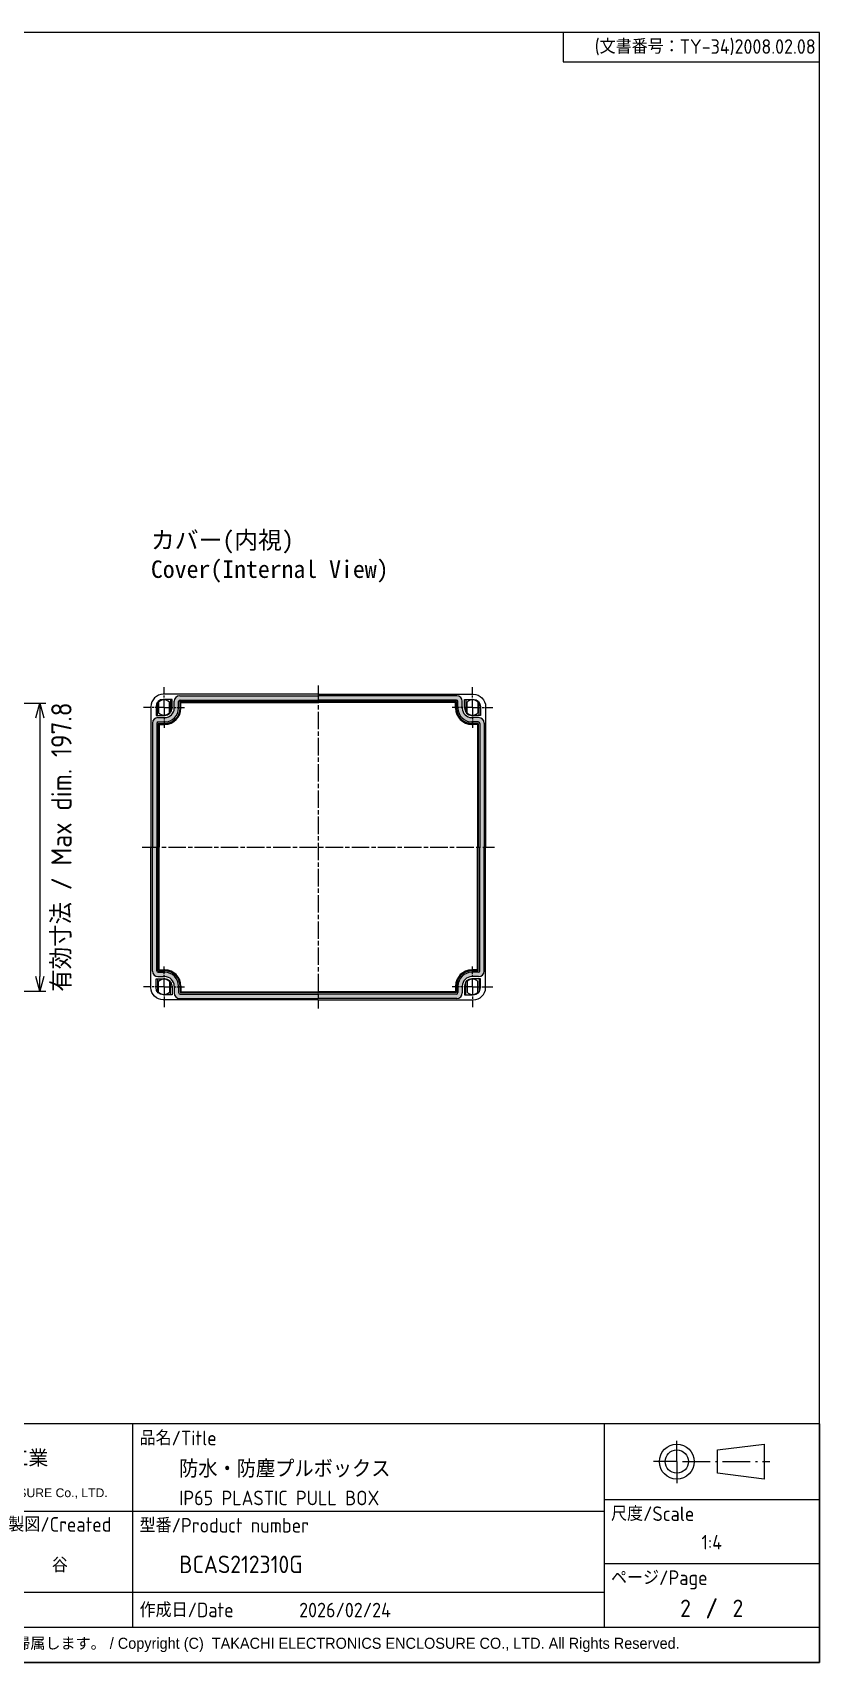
# Model space of a CAD drawing. Header units: millimetres. Extents: x 0 to 3249, y 0 to 1120.
# Drawn here: x 2708 to 3249, y 0 to 1120 of the extents above; entities that cross this region are included whole.
import ezdxf
from ezdxf.enums import TextEntityAlignment as Align

# ---------------------------------------------------------------- set-up
doc = ezdxf.new("R2010")
doc.units = ezdxf.units.MM
for name, pattern in [('AM_ISO08W050', [18, 12, -1.5, 3, -1.5]), ('AM_ISO08W050x2', [9, 6, -0.75, 1.5, -0.75]), ('gen7a', [6.875, 4.75, -0.875, 0.375, -0.875])]:
    doc.linetypes.add(name, pattern=pattern)
doc.layers.add('7A', color=4, linetype='gen7a')
doc.layers.add('RAHM2', color=1, linetype='Continuous')
for name, color, linetype, lineweight in [('AM_5', 3, 'Continuous', 25), ('AM_7', 4, 'AM_ISO08W050', 25), ('AM_8', 1, 'Continuous', 25), ('ｶﾞｽｹｯﾄ', 5, 'Continuous', 25), ('ﾄｯﾌﾟｶﾊﾞｰ', 7, 'Continuous', 25)]:
    doc.layers.add(name, color=color, linetype=linetype, lineweight=lineweight)
doc.styles.get("Standard").update_dxf_attribs({"font": 'ISOCP.SHX', "bigfont": 'EXTFONT.SHX'})
doc.dimstyles.new('AM_ISO$0', dxfattribs={"dimtxt": 3.5, "dimasz": 2.5, "dimexe": 1, "dimexo": 1, "dimgap": 1.5, "dimtad": 1, "dimdsep": 46, "dimtxsty": 'STANDARD', "dimblk": 'OPEN30', "dimcen": 0, "dimclrd": 3, "dimclre": 3, "dimclrt": 2, "dimadec": 0, "dimazin": 2, "dimtp": 0.1, "dimtm": 0.1, "dimtfac": 0.71, "dimtmove": 0, "dimatfit": 3, "dimldrblk": 'OPEN30', "dimfxl": 1, "dimlwd": -1, "dimlwe": -1, "dimarcsym": 0})

# ---------------------------------------------------------------- blocks, each defined once
blk = doc.blocks.new('_Open30')
at = {"color": 0, "linetype": 'ByBlock', "lineweight": -2}
for p, q in [((-1, 0.27), (0, 0)), ((0, 0), (-1, -0.27)), ((0, 0), (-1, 0))]:
    blk.add_line(p, q, dxfattribs=at)
blk = doc.blocks.new('*D71')
at = {"layer": 'AM_5', "color": 3}
for p, q in [((2629.3, 659.2), (2717.3, 659.2)), ((2713.3, 649.2), (2713.3, 471.3)), ((2629.3, 461.3), (2717.3, 461.3))]:
    blk.add_line(p, q, dxfattribs=at)
at = {"layer": 'Defpoints', "color": 0}
for p in [(2625.3, 659.2), (2625.3, 461.3), (2713.3, 461.3)]:
    blk.add_point(p, dxfattribs=at)
at = {"layer": 'AM_5', "color": 3, "xscale": 10, "yscale": 10, "zscale": 10}
for p, rotation in [((2713.3, 659.2), 90), ((2713.3, 461.3), 270)]:
    blk.add_blockref('_Open30', p, dxfattribs=dict(at, rotation=rotation))
at = {"layer": 'AM_5', "color": 2, "insert": (2728.1, 560.3), "char_height": 14, "attachment_point": 5, "rotation": 90}
blk.add_mtext('有効寸法 / Max dim. 197.8', dxfattribs=at)
blk = doc.blocks.new('TK-A3')
for p, q in [((359, 280), (359, 275)), ((359, 275), (403, 275))]:
    blk.add_line(p, q)
blk.add_lwpolyline([(0, 0), (403, 0), (403, 280), (0, 280)], close=True)
at = {"insert": (402.36, 276.11), "char_height": 2.5, "width": 43.0784, "attachment_point": 9}
blk.add_mtext('(文書番号：TY-34)2008.02.08', dxfattribs=at)
blk = doc.blocks.new('A$C0FAF06CF')
at = {"layer": 'AM_8'}
h = blk.add_hatch(color=1, dxfattribs=at)
edge = h.paths.add_edge_path()
edge.add_line((-8.01, -2.41), (8.01, -2.41))
edge.add_arc((8.01, -1.77), 0.638, 270, 360)
edge.add_line((8.65, -1.77), (8.65, 1.77))
edge.add_arc((8.01, 1.77), 0.638, 0, 90)
edge.add_line((8.01, 2.41), (-8.01, 2.41))
edge.add_arc((-8.01, 1.77), 0.638, 90, 180)
edge.add_line((-8.65, 1.77), (-8.65, -1.77))
edge.add_arc((-8.01, -1.77), 0.638, 180, 270)
edge = h.paths.add_edge_path(flags=16)
edge.add_line((-7.47, 2.09), (7.47, 2.09))
edge.add_arc((7.47, 1.55), 0.542, 0, 90, ccw=False)
edge.add_line((8.01, 1.55), (8.01, -1.55))
edge.add_arc((7.47, -1.55), 0.542, 270, 360, ccw=False)
edge.add_line((7.47, -2.09), (-7.47, -2.09))
edge.add_arc((-7.47, -1.55), 0.542, 180, 270, ccw=False)
edge.add_line((-8.01, -1.55), (-8.01, 1.55))
edge.add_arc((-7.47, 1.55), 0.542, 90, 180, ccw=False)
for points in [[(-5.45, 0.59), (-5.45, 1.04), (-7.53, 1.04), (-7.53, 0.59), (-6.76, 0.59), (-6.76, -1.22), (-6.23, -1.22), (-6.23, 0.59)], [(-3.15, 1.04), (-3.15, -1.22), (-2.67, -1.22), (-2.67, -0.62), (-2.19, -0.1), (-1.52, -1.22), (-0.96, -1.22), (-1.85, 0.27), (-1.14, 1.04), (-1.79, 1.04), (-2.67, 0.09), (-2.67, 1.04)], [(4.3, 1.04), (4.3, -1.22), (4.78, -1.22), (4.78, -0.32), (5.83, -0.32), (5.83, -1.22), (6.3, -1.22), (6.3, 1.04), (5.83, 1.04), (5.83, 0.13), (4.78, 0.13), (4.78, 1.04)], [(7.28, -1.22), (7.28, 1.04), (6.81, 1.04), (6.81, -1.22)]]:
    blk.add_hatch(color=1, dxfattribs=at).paths.add_polyline_path(points)
h = blk.add_hatch(color=1, dxfattribs=at)
h.paths.add_polyline_path([(-5.26, -1.22), (-5.08, -0.73), (-4.16, -0.73), (-3.98, -1.22), (-3.42, -1.22), (-4.25, 1.04), (-4.99, 1.04), (-5.82, -1.22)])
h.paths.add_polyline_path([(-4.33, -0.27), (-4.91, -0.27), (-4.62, 0.52)], flags=16)
h = blk.add_hatch(color=1, dxfattribs=at)
h.paths.add_polyline_path([(-0.2, -1.22), (-0.02, -0.73), (0.91, -0.73), (1.09, -1.22), (1.65, -1.22), (0.82, 1.04), (0.07, 1.04), (-0.76, -1.22)])
h.paths.add_polyline_path([(0.74, -0.27), (0.16, -0.27), (0.45, 0.52)], flags=16)
h = blk.add_hatch(color=1, dxfattribs=at)
edge = h.paths.add_edge_path()
edge.add_ellipse((2.88, -0.09), major_axis=(0, 0.727), ratio=0.867347, start_angle=308.5505, end_angle=246.582)
edge.add_line((3.47, -0.35), (3.94, -0.55))
edge.add_arc((2.88, -0.09), 1.16, 38.5505, 336.582, ccw=False)
edge.add_line((3.78, 0.63), (3.4, 0.32))
blk = doc.blocks.new('TK-仕様書(和英併記)_221115')
for p, q in [((0, 41), (-193, 41)), ((-193, 41), (-193, 0)), ((-118, 41), (-118, 6)), ((-37, 41), (-37, 6)), ((0, 41), (0, 0)), ((-17.5, 36.5), (-9.5, 37.5)), ((-17.5, 32.5), (-17.5, 36.5)), ((-9.5, 37.5), (-9.5, 31.5)), ((-9.5, 31.5), (-17.5, 32.5)), ((-193, 26), (-37, 26)), ((-168, 26), (-168, 12)), ((-143, 26), (-143, 12)), ((-37, 28), (0, 28)), ((-37, 17), (0, 17)), ((-37, 12), (-193, 12)), ((0, 6), (-193, 6)), ((0, 0), (-193, 0))]:
    blk.add_line(p, q)
for radius in [3, 2]:
    blk.add_circle((-24.5, 34.5), radius)
at = {"layer": '7A'}
for p, q in [((-24.5, 34.5), (-24.5, 38.07)), ((-24.5, 34.5), (-28.5, 34.5)), ((-24.5, 34.5), (-24.5, 30.79)), ((-23.5, 34.5), (-8.5, 34.5))]:
    blk.add_line(p, q, dxfattribs=at)
at = {"xscale": 0.9599999999999999, "yscale": 0.9599999999999999, "zscale": 0.9599999999999999}
blk.add_blockref('A$C0FAF06CF', (-181.65, 34.69), dxfattribs=at)
at = {"attachment_point": 4}
for s, insert, char_height, width in [('{\\fMS PGothic|b0|i0|c128|p50;株式会社タカチ電機工業}', (-170, 35), 2.5, 45.8264), ('{\\fArial|b0|i0|c128|p34;TAKACHI ELECTRONICS ENCLOSURE Co., LTD.}', (-170, 29), 1.5, 47.8181)]:
    blk.add_mtext(s, dxfattribs=dict(at, insert=insert, char_height=char_height, width=width))
at = {"insert": (-190, 3), "char_height": 1.9, "attachment_point": 4}
blk.add_mtext_dynamic_manual_height_columns('{\\fMS PGothic|b0|i0|c128|p50;本図面の著作権は株式会社タカチ電機工業に帰属します。\\fMS PGothic|b0|i0|c0|p50; / Copyright (C)\\~ TAKACHI ELECTRONICS \\fMS PGothic|b0|i0|c128|p50;ENCLOSURE CO., LTD. All Rights Reserved.}', width=170.539, gutter_width=15, heights=[0], dxfattribs=at)
for tag, height, p in [('品名', 3, (-110, 33.25)), ('TITLE', 2.5, (-110, 28.25)), ('型番', 3, (-110, 16.84))]:
    blk.add_attdef(tag, text='', height=height).set_placement(p, align=Align.MIDDLE_LEFT)
for tag, height, p in [('GEN-TITLE-SCA', 2.5, (-18.5, 20.65)), ('承認', 2.5, (-180.72, 16.84)), ('検図', 2.5, (-155.5, 16.84)), ('製図', 2.5, (-130.5, 16.84)), ('部品サイズ', 2.5, (-155.5, 9)), ('GEN-TITLE-DAT', 2.5, (-81.5, 9)), ('ページNO.', 3, (-23, 9.29)), ('総ページ数', 3, (-14, 9.29))]:
    blk.add_attdef(tag, text='', height=height).set_placement(p, align=Align.MIDDLE)
at = {"layer": 'RAHM2', "char_height": 2.5}
for s, insert, width, attachment_point in [('品名/Title', (-116.8, 39.8), 90, 1), ('製図/Created', (-130.5, 24.96), 19.4456, 2), ('尺度/Scale', (-35.8, 26.8), 20, 1), ('承認/Approved', (-180.5, 24.8), 22.2154, 2), ('検図/Checked', (-155.5, 24.93), 19.8527, 2), ('型番/Product number', (-116.8, 24.8), 90, 1), ('ページ/Page', (-35.8, 15.8), 20, 1), ('作成日/Date', (-116.8, 9), 17.8487, 4)]:
    blk.add_mtext(s, dxfattribs=dict(at, insert=insert, width=width, attachment_point=attachment_point))
at = {"layer": 'RAHM2', "color": 0, "insert": (-18.5, 9.29), "char_height": 3.5, "width": 4.4699, "attachment_point": 5}
blk.add_mtext('/', dxfattribs=at)

msp = doc.modelspace()

# ---------------------------------------------------------------- hatches: boundary and pattern name
at = {"layer": 'ｶﾞｽｹｯﾄ'}
h = msp.add_hatch(color=256, dxfattribs=at)
edge = h.paths.add_edge_path()
edge.add_line((2805.6, 660.459), (2805.6, 655.759))
edge.add_arc((2799.1, 655.759), 6.5, 270, 360, ccw=False)
edge.add_line((2799.1, 649.259), (2794.4, 649.259))
edge.add_arc((2794.4, 645.459), 3.8, 90, 180)
edge.add_line((2790.6, 645.459), (2790.6, 475.059))
edge.add_arc((2794.4, 475.059), 3.8, 180, 270)
edge.add_line((2794.4, 471.259), (2799.1, 471.259))
edge.add_arc((2799.1, 464.759), 6.5, 0, 90, ccw=False)
edge.add_line((2805.6, 464.759), (2805.6, 460.059))
edge.add_arc((2809.4, 460.059), 3.8, 180, 270)
edge.add_line((2809.4, 456.259), (2999.8, 456.259))
edge.add_arc((2999.8, 460.059), 3.8, 270, 360)
edge.add_line((3003.6, 460.059), (3003.6, 464.759))
edge.add_arc((3010.1, 464.759), 6.5, 90, 180, ccw=False)
edge.add_line((3010.1, 471.259), (3014.8, 471.259))
edge.add_arc((3014.8, 475.059), 3.8, 270, 360)
edge.add_line((3018.6, 475.059), (3018.6, 645.459))
edge.add_arc((3014.8, 645.459), 3.8, 0, 90)
edge.add_line((3014.8, 649.259), (3010.1, 649.259))
edge.add_arc((3010.1, 655.759), 6.5, 180, 270, ccw=False)
edge.add_line((3003.6, 655.759), (3003.6, 660.459))
edge.add_arc((2999.8, 660.459), 3.8, 360, 450)
edge.add_line((2999.8, 664.259), (2809.4, 664.259))
edge.add_arc((2809.4, 660.459), 3.8, 90, 180)
edge = h.paths.add_edge_path(flags=16)
edge.add_line((3000.6, 660.259), (3000.6, 655.759))
edge.add_arc((3010.1, 655.759), 9.5, 180, 270)
edge.add_line((3010.1, 646.259), (3014.6, 646.259))
edge.add_arc((3014.6, 645.259), 1, 0, 90, ccw=False)
edge.add_line((3015.6, 645.259), (3015.6, 475.259))
edge.add_arc((3014.6, 475.259), 1, -90, 0, ccw=False)
edge.add_line((3014.6, 474.259), (3010.1, 474.259))
edge.add_arc((3010.1, 464.759), 9.5, 90, 180)
edge.add_line((3000.6, 464.759), (3000.6, 460.259))
edge.add_arc((2999.6, 460.259), 1, -90, 0, ccw=False)
edge.add_line((2999.6, 459.259), (2809.6, 459.259))
edge.add_arc((2809.6, 460.259), 1, 180, 270, ccw=False)
edge.add_line((2808.6, 460.259), (2808.6, 464.759))
edge.add_arc((2799.1, 464.759), 9.5, 360, 450)
edge.add_line((2799.1, 474.259), (2794.6, 474.259))
edge.add_arc((2794.6, 475.259), 1, 180, 270, ccw=False)
edge.add_line((2793.6, 475.259), (2793.6, 645.259))
edge.add_arc((2794.6, 645.259), 1, 90, 180, ccw=False)
edge.add_line((2794.6, 646.259), (2799.1, 646.259))
edge.add_arc((2799.1, 655.759), 9.5, 270, 360)
edge.add_line((2808.6, 655.759), (2808.6, 660.259))
edge.add_arc((2809.6, 660.259), 1, 90, 180, ccw=False)
edge.add_line((2809.6, 661.259), (2999.6, 661.259))
edge.add_arc((2999.6, 660.259), 1, 0, 90, ccw=False)

# ---------------------------------------------------------------- linework, layer by layer
at = {"layer": 'AM_7', "linetype": 'AM_ISO08W050x2'}
for p, q in [((2798.6, 656.259), (2798.6, 670.259)), ((3010.6, 656.259), (3010.6, 670.259)), ((2798.6, 656.259), (2784.6, 656.259)), ((2798.6, 656.259), (2812.6, 656.259)), ((2798.6, 656.259), (2798.6, 642.259)), ((3010.6, 656.259), (2996.6, 656.259)), ((3010.6, 656.259), (3024.6, 656.259)), ((3010.6, 656.259), (3010.6, 642.259)), ((2798.6, 464.259), (2798.6, 478.259)), ((3010.6, 464.259), (3010.6, 478.259)), ((2798.6, 464.259), (2784.6, 464.259)), ((2798.6, 464.259), (2812.6, 464.259)), ((2798.6, 464.259), (2798.6, 450.259)), ((3010.6, 464.259), (2996.6, 464.259)), ((3010.6, 464.259), (3010.6, 450.259)), ((3010.6, 464.259), (3024.6, 464.259))]:
    msp.add_line(p, q, dxfattribs=at)
at = {"layer": 'AM_7'}
for p, q in [((2904.6, 671.259), (2904.6, 449.259)), ((2783.6, 560.259), (3025.6, 560.259))]:
    msp.add_line(p, q, dxfattribs=at)
at = {"layer": 'ﾄｯﾌﾟｶﾊﾞｰ'}
for p, q in [((2803.1, 661.759), (2803.1, 652.759)), ((2804.1, 655.759), (2804.1, 661.759)), ((2809.4, 664.259), (2904.6, 664.259)), ((2809.6, 661.259), (2904.6, 661.259)), ((2999.8, 664.259), (2904.6, 664.259)), ((2999.6, 661.259), (2904.6, 661.259)), ((3005.1, 655.759), (3005.1, 661.759)), ((3006.1, 661.759), (3006.1, 652.759)), ((2793.1, 650.759), (2799.1, 650.759)), ((2794.1, 650.759), (2794.1, 659.759)), ((2794.85, 659.933), (2794.85, 652.584)), ((2802.35, 652.584), (2802.35, 659.933)), ((2805.6, 655.759), (2805.6, 660.459)), ((2808.6, 655.759), (2808.6, 660.259)), ((2809.6, 660.259), (2904.6, 660.259)), ((2809.6, 655.759), (2809.6, 660.259)), ((2810.226, 659.633), (2904.6, 659.633)), ((2810.226, 655.759), (2810.226, 659.633)), ((2999.6, 660.259), (2904.6, 660.259)), ((2998.974, 659.633), (2904.6, 659.633)), ((2998.974, 655.759), (2998.974, 659.633)), ((2999.6, 655.759), (2999.6, 660.259)), ((3000.6, 655.759), (3000.6, 660.259)), ((3003.6, 655.759), (3003.6, 660.459)), ((3006.85, 652.584), (3006.85, 659.933)), ((3016.1, 650.759), (3010.1, 650.759)), ((3014.35, 659.933), (3014.35, 652.584)), ((3015.1, 650.759), (3015.1, 659.759)), ((2790.6, 645.459), (2790.6, 560.259)), ((2793.6, 645.259), (2793.6, 560.259)), ((2794.4, 649.259), (2799.1, 649.259)), ((2794.6, 646.259), (2799.1, 646.259)), ((2794.6, 645.259), (2794.6, 560.259)), ((2794.6, 645.259), (2799.1, 645.259)), ((2795.226, 644.633), (2799.1, 644.633)), ((2795.226, 644.633), (2795.226, 560.259)), ((3014.8, 649.259), (3010.1, 649.259)), ((3014.6, 646.259), (3010.1, 646.259)), ((3014.6, 645.259), (3010.1, 645.259)), ((3013.974, 644.633), (3010.1, 644.633)), ((3013.974, 644.633), (3013.974, 560.259)), ((3014.6, 645.259), (3014.6, 560.259)), ((3015.6, 645.259), (3015.6, 560.259)), ((3018.6, 645.459), (3018.6, 560.259)), ((2790.6, 475.059), (2790.6, 560.259)), ((2793.6, 475.259), (2793.6, 560.259)), ((2794.6, 475.259), (2794.6, 560.259)), ((2795.226, 475.884), (2795.226, 560.259)), ((3013.974, 475.884), (3013.974, 560.259)), ((3014.6, 475.259), (3014.6, 560.259)), ((3015.6, 475.259), (3015.6, 560.259)), ((3018.6, 475.059), (3018.6, 560.259)), ((2794.4, 471.259), (2799.1, 471.259)), ((2794.6, 475.259), (2799.1, 475.259)), ((2794.6, 474.259), (2799.1, 474.259)), ((2795.226, 475.884), (2799.1, 475.884)), ((3013.974, 475.884), (3010.1, 475.884)), ((3014.6, 475.259), (3010.1, 475.259)), ((3014.6, 474.259), (3010.1, 474.259)), ((3014.8, 471.259), (3010.1, 471.259)), ((2793.1, 469.759), (2799.1, 469.759)), ((2794.1, 469.759), (2794.1, 460.759)), ((2794.85, 460.584), (2794.85, 467.933)), ((2802.35, 467.933), (2802.35, 460.584)), ((2803.1, 458.759), (2803.1, 467.759)), ((2804.1, 464.759), (2804.1, 458.759)), ((2805.6, 464.759), (2805.6, 460.059)), ((2808.6, 464.759), (2808.6, 460.259)), ((2809.6, 464.759), (2809.6, 460.259)), ((2809.6, 460.259), (2904.6, 460.259)), ((2809.6, 459.259), (2904.6, 459.259)), ((2810.226, 464.759), (2810.226, 460.884)), ((2810.226, 460.884), (2904.6, 460.884)), ((2998.974, 460.884), (2904.6, 460.884)), ((2999.6, 460.259), (2904.6, 460.259)), ((2999.6, 459.259), (2904.6, 459.259)), ((2998.974, 464.759), (2998.974, 460.884)), ((2999.6, 464.759), (2999.6, 460.259)), ((3000.6, 464.759), (3000.6, 460.259)), ((3003.6, 464.759), (3003.6, 460.059)), ((3005.1, 464.759), (3005.1, 458.759)), ((3006.1, 458.759), (3006.1, 467.759)), ((3006.85, 467.933), (3006.85, 460.584)), ((3016.1, 469.759), (3010.1, 469.759)), ((3014.35, 460.584), (3014.35, 467.933)), ((3015.1, 469.759), (3015.1, 460.759)), ((2809.4, 456.259), (2904.6, 456.259)), ((2999.8, 456.259), (2904.6, 456.259))]:
    msp.add_line(p, q, dxfattribs=at)
for points in [[(2904.6, 665.259), (2798.1, 665.259, 0.41421356), (2789.6, 656.759), (2789.6, 560.259)], [(2804.1, 661.759), (2798.1, 661.759, 0.41421356), (2793.1, 656.759), (2793.1, 650.759)], [(2904.6, 665.259), (3011.1, 665.259, -0.41421356), (3019.6, 656.759), (3019.6, 560.259)], [(3005.1, 661.759), (3011.1, 661.759, -0.41421356), (3016.1, 656.759), (3016.1, 650.759)], [(2904.6, 455.259), (2798.1, 455.259, -0.41421356), (2789.6, 463.759), (2789.6, 560.259)], [(2904.6, 455.259), (3011.1, 455.259, 0.41421356), (3019.6, 463.759), (3019.6, 560.259)], [(2804.1, 458.759), (2798.1, 458.759, -0.41421356), (2793.1, 463.759), (2793.1, 469.759)], [(3005.1, 458.759), (3011.1, 458.759, 0.41421356), (3016.1, 463.759), (3016.1, 469.759)]]:
    msp.add_lwpolyline(points, format="xyb", dxfattribs=at)
for centre, radius, start, end in [((2798.6, 656.259), 5.25, 44.415309, 135.584691), ((2809.4, 660.459), 3.8, 90, 180), ((2809.6, 660.259), 1, 90, 180), ((2999.6, 660.259), 1, 0, 90), ((2999.8, 660.459), 3.8, 0, 90), ((3010.6, 656.259), 5.25, 44.415309, 135.584691), ((2798.6, 656.259), 5.25, 224.415309, 315.584691), ((2799.1, 655.759), 5, 270, 0), ((2799.1, 655.759), 6.5, 270, 0), ((2799.1, 655.759), 9.5, 270, 0), ((2799.1, 655.759), 10.5, 270, 0), ((2799.1, 655.759), 11.126, 270, 0), ((3010.1, 655.759), 11.126, 180, 270), ((3010.1, 655.759), 10.5, 180, 270), ((3010.1, 655.759), 9.5, 180, 270), ((3010.1, 655.759), 6.5, 180, 270), ((3010.1, 655.759), 5, 180, 270), ((3010.6, 656.259), 5.25, 224.415309, 315.584691), ((2794.4, 645.459), 3.8, 90, 180), ((2794.6, 645.259), 1, 90, 180), ((3014.6, 645.259), 1, 0, 90), ((3014.8, 645.459), 3.8, 0, 90), ((2794.4, 475.059), 3.8, 180, 270), ((2794.6, 475.259), 1, 180, 270), ((2799.1, 464.759), 11.126, 0, 90), ((2799.1, 464.759), 10.5, 0, 90), ((2799.1, 464.759), 9.5, 0, 90), ((2799.1, 464.759), 6.5, 0, 90), ((3010.1, 464.759), 11.126, 90, 180), ((3010.1, 464.759), 10.5, 90, 180), ((3010.1, 464.759), 9.5, 90, 180), ((3010.1, 464.759), 6.5, 90, 180), ((3014.6, 475.259), 1, 270, 0), ((3014.8, 475.059), 3.8, 270, 0), ((2798.6, 464.259), 5.25, 44.415309, 135.584691), ((2798.6, 464.259), 5.25, 224.415309, 315.584691), ((2799.1, 464.759), 5, 0, 90), ((2809.4, 460.059), 3.8, 180, 270), ((2809.6, 460.259), 1, 180, 270), ((2999.6, 460.259), 1, 270, 0), ((2999.8, 460.059), 3.8, 270, 0), ((3010.1, 464.759), 5, 90, 180), ((3010.6, 464.259), 5.25, 44.415309, 135.584691), ((3010.6, 464.259), 5.25, 224.415309, 315.584691)]:
    msp.add_arc(centre, radius, start, end, dxfattribs=at)

# ---------------------------------------------------------------- block references
at = {"lineweight": 0, "xscale": 4, "yscale": 4, "zscale": 4}
msp.add_blockref('TK-A3', (1637, 0), dxfattribs=at)
msp.add_blockref('TK-仕様書(和英併記)_221115', (3249, 0), dxfattribs=at).add_auto_attribs({'検図': '中根', '製図': '谷', '承認': '中根', '品名': '防水・防塵プルボックス', '型番': 'BCAS212310G', 'TITLE': 'IP65 PLASTIC PULL BOX', 'GEN-TITLE-DAT': '2026/02/24', 'GEN-TITLE-SCA': '1:4', 'ページNO.': '2', '総ページ数': '2'})

# ---------------------------------------------------------------- texts
at = {"layer": 'AM_5', "color": 2, "insert": (2789.6, 777.259), "char_height": 12, "width": 158.78766, "attachment_point": 1}
msp.add_mtext('{\\fMS Gothic|b0|i0|c128|p49;\\C0;カバー(内視)\\PCover(Internal View)}', dxfattribs=at)

# ---------------------------------------------------------------- dimensions: what is measured, and where the dimension line sits
at = {"layer": 'AM_5'}
dim = msp.add_linear_dim(base=(2713.3, 461.337), p1=(2625.3, 659.18), p2=(2625.3, 461.337), angle=90, text='有効寸法 / Max dim. <>', dimstyle='AM_ISO$0', override={"dimscale": 4, "dimdec": 1, "dimtmove": 2}, dxfattribs=at)
dim.commit()
dim.dimension.update_dxf_attribs({"geometry": '*D71', "text_midpoint": (2728.085, 560.259), "dimtype": 160})

doc.saveas('drawing.dxf')
